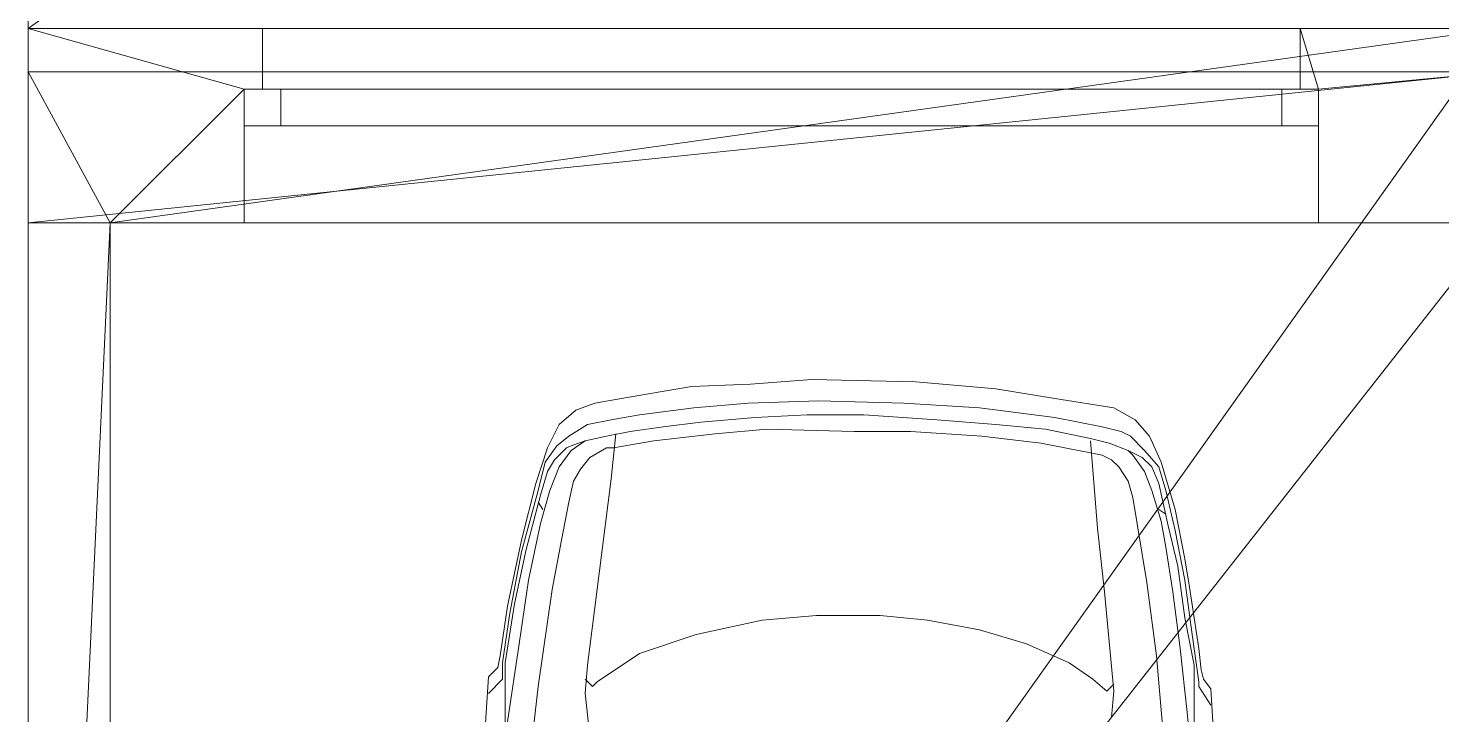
# Model space of a CAD drawing. Header units: millimetres. Extents: x -39236 to 34761, y -46566 to 21446.
# Drawn here: x 2239 to 5515, y 15416 to 17006 of the extents above; entities that cross this region are included whole.
import ezdxf

# ---------------------------------------------------------------- set-up
doc = ezdxf.new("R2010")
doc.units = ezdxf.units.MM
for name, color, linetype, lineweight in [('A-DOOR', 31, 'Continuous', 18), ('A-DOOR-FRAM', 31, 'Continuous', 18), ('A-FLOR', 192, 'Continuous', 18), ('A-GENM', 13, 'Continuous', 9), ('A-ROOF', 132, 'Continuous', 9), ('A-WALL', 113, 'Continuous', 18), ('C-BLDG-PADS', 91, 'Continuous', 9), ('C-TOPO', 7, 'Continuous', 9), ('G-IMPT', 8, 'Continuous', 9)]:
    doc.layers.add(name, color=color, linetype=linetype, lineweight=lineweight)

# ---------------------------------------------------------------- blocks, each defined once
blk = doc.blocks.new('EXT_DOOR_GARAGE - 2490 x 2130-571778-_3D_')
at = {"layer": 'A-DOOR', "color": 7}
mesh = blk.add_polyface(dxfattribs=at)
corners = [(1202.5, -225), (-1202.5, -225), (-1202.5, -85), (1202.5, -85)]
mesh.append_faces([[corners[k] for k in face] for face in [(0, 1, 2, 3)]], dxfattribs={"color": 7})
mesh = blk.add_polyface(dxfattribs=at)
corners = [(1202.5, -85, 2087.5), (1202.5, -85), (-1202.5, -85), (-1202.5, -85, 2087.5)]
mesh.append_faces([[corners[k] for k in face] for face in [(3, 0, 1, 2)]], dxfattribs={"color": 7})
mesh = blk.add_polyface(dxfattribs=at)
corners = [(-1202.5, -85, 2087.5), (-1202.5, -85), (-1202.5, -225), (-1202.5, -225, 2087.5)]
mesh.append_faces([[corners[k] for k in face] for face in [(3, 0, 1, 2)]], dxfattribs={"color": 7})
mesh = blk.add_polyface(dxfattribs=at)
corners = [(1202.5, -225, 2087.5), (1202.5, -85, 2087.5), (-1202.5, -85, 2087.5), (-1202.5, -225, 2087.5)]
mesh.append_faces([[corners[k] for k in face] for face in [(3, 0, 1, 2)]], dxfattribs={"color": 7})
mesh = blk.add_polyface(dxfattribs=at)
corners = [(1202.5, -225, 2087.5), (1202.5, -225), (1202.5, -85), (1202.5, -85, 2087.5)]
mesh.append_faces([[corners[k] for k in face] for face in [(3, 0, 1, 2)]], dxfattribs={"color": 7})
mesh = blk.add_polyface(dxfattribs=at)
corners = [(-1202.5, -225, 2087.5), (-1202.5, -225), (1202.5, -225), (1202.5, -225, 2087.5)]
mesh.append_faces([[corners[k] for k in face] for face in [(3, 0, 1, 2)]], dxfattribs={"color": 7})
at = {"layer": 'A-DOOR-FRAM', "color": 7}
mesh = blk.add_polyface(dxfattribs=at)
corners = [(-1160, -85), (-1245, -85), (-1245, 0), (-1160, 0)]
mesh.append_faces([[corners[k] for k in face] for face in [(3, 0, 1, 2)]], dxfattribs={"color": 7})
mesh = blk.add_polyface(dxfattribs=at)
corners = [(-1245, 0), (-1245, 0, 2130), (1245, 0, 2130), (1245, 0), (1160, 0), (1160, 0, 2045), (-1160, 0, 2045), (-1160, 0)]
mesh.append_faces([[corners[k] for k in face] for face in [(2, 5, 6, 1)]], dxfattribs={"vtx0": -1, "vtx2": -1, "color": 7})
mesh.append_faces([[corners[k] for k in face] for face in [(3, 4, 5, 2)]], dxfattribs={"vtx2": -1, "color": 7})
mesh.append_faces([[corners[k] for k in face] for face in [(6, 7, 0, 1)]], dxfattribs={"vtx3": -1, "color": 7})
mesh = blk.add_polyface(dxfattribs=at)
corners = [(-1245, -85), (-1245, -85, 2130), (-1245, 0, 2130), (-1245, 0)]
mesh.append_faces([[corners[k] for k in face] for face in [(2, 3, 0, 1)]], dxfattribs={"color": 7})
mesh = blk.add_polyface(dxfattribs=at)
corners = [(-1245, -85, 2130), (1245, -85, 2130), (1245, 0, 2130), (-1245, 0, 2130)]
mesh.append_faces([[corners[k] for k in face] for face in [(3, 0, 1, 2)]], dxfattribs={"color": 7})
mesh = blk.add_polyface(dxfattribs=at)
corners = [(1160, -85), (-1160, -85), (-1160, 0), (1160, 0)]
mesh.append_faces([[corners[k] for k in face] for face in [(1, 2, 3, 0)]], dxfattribs={"color": 7})
mesh = blk.add_polyface(dxfattribs=at)
corners = [(1160, 0, 2045), (1160, 0), (-1160, 0), (-1160, 0, 2045)]
mesh.append_faces([[corners[k] for k in face] for face in [(2, 3, 0, 1)]], dxfattribs={"color": 7})
mesh = blk.add_polyface(dxfattribs=at)
corners = [(-1160, 0, 2045), (-1160, 0), (-1160, -85), (-1160, -85, 2045)]
mesh.append_faces([[corners[k] for k in face] for face in [(3, 0, 1, 2)]], dxfattribs={"color": 7})
mesh = blk.add_polyface(dxfattribs=at)
corners = [(1160, -85, 2045), (1160, 0, 2045), (-1160, 0, 2045), (-1160, -85, 2045)]
mesh.append_faces([[corners[k] for k in face] for face in [(0, 1, 2, 3)]], dxfattribs={"color": 7})
mesh = blk.add_polyface(dxfattribs=at)
corners = [(-1160, 0), (-1160, 0, 2045), (-1160, -85, 2045), (-1160, -85)]
mesh.append_faces([[corners[k] for k in face] for face in [(3, 0, 1, 2)]], dxfattribs={"color": 7})
mesh = blk.add_polyface(dxfattribs=at)
corners = [(-1160, 0, 2045), (1160, 0, 2045), (1160, -85, 2045), (-1160, -85, 2045)]
mesh.append_faces([[corners[k] for k in face] for face in [(3, 0, 1, 2)]], dxfattribs={"color": 7})
mesh = blk.add_polyface(dxfattribs=at)
corners = [(1160, -85, 2045), (1160, -85), (1160, 0), (1160, 0, 2045)]
mesh.append_faces([[corners[k] for k in face] for face in [(3, 0, 1, 2)]], dxfattribs={"color": 7})
mesh = blk.add_polyface(dxfattribs=at)
corners = [(1160, 0, 2045), (1160, 0), (1160, -85), (1160, -85, 2045)]
mesh.append_faces([[corners[k] for k in face] for face in [(3, 0, 1, 2)]], dxfattribs={"color": 7})
mesh = blk.add_polyface(dxfattribs=at)
corners = [(1160, -85), (1160, 0), (1245, 0), (1245, -85)]
mesh.append_faces([[corners[k] for k in face] for face in [(3, 0, 1, 2)]], dxfattribs={"color": 7})
mesh = blk.add_polyface(dxfattribs=at)
corners = [(1245, -85, 2130), (1245, -85), (1245, 0), (1245, 0, 2130)]
mesh.append_faces([[corners[k] for k in face] for face in [(2, 3, 0, 1)]], dxfattribs={"color": 7})
mesh = blk.add_polyface(dxfattribs=at)
corners = [(-1160, -85), (-1160, -85, 2045), (1160, -85, 2045), (1160, -85), (1245, -85), (1245, -85, 2130), (-1245, -85, 2130), (-1245, -85)]
mesh.append_faces([[corners[k] for k in face] for face in [(6, 1, 2, 5)]], dxfattribs={"vtx0": -1, "vtx2": -1, "color": 7})
mesh.append_faces([[corners[k] for k in face] for face in [(7, 0, 1, 6)]], dxfattribs={"vtx2": -1, "color": 7})
mesh.append_faces([[corners[k] for k in face] for face in [(2, 3, 4, 5)]], dxfattribs={"vtx3": -1, "color": 7})
mesh = blk.add_polyface(dxfattribs=at)
corners = [(-1160, -85, 2045), (-1160, -85), (1160, -85), (1160, -85, 2045)]
mesh.append_faces([[corners[k] for k in face] for face in [(2, 3, 0, 1)]], dxfattribs={"color": 7})
blk = doc.blocks.new('CAR - F_audi_a8_o_dwg-304222-_3D_')
at = {"layer": 'G-IMPT'}
for p, q in [((4834.3, 701.5), (4816, 689.3)), ((4816, -902.8), (4803.8, -921.1))]:
    blk.add_line(p, q, dxfattribs=at)
for points in [[(4151.1, -1049.2, 0), (4352.4, -1037, 0), (4376.8, -1018.7, 0), (4401.2, -1012.6, 0), (4456.1, -1006.5, 0), (4614.6, -982.1, 0), (4687.8, -969.9, 0), (4816, -945.5, 0), (4938, -908.9, 0), (5005.1, -878.4, 0), (5047.8, -841.8, 0), (5078.3, -786.9, 0), (5102.6, -634.4, 0), (5127.1, -481.9, 0), (5145.3, -274.5, 0), (5151.4, -6.1, 0), (5139.3, 152.5, 0), (5133.2, 305, 0), (5108.8, 451.4, 0), (5090.5, 555.1, 0), (5072.2, 603.9, 0), (5035.6, 646.6, 0), (4974.6, 677.1, 0), (4883.1, 707.6, 0), (4736.6, 744.2, 0), (4565.8, 780.8, 0), (4437.8, 799.1, 0), (4407.3, 805.2, 0), (4382.9, 829.6, 0), (4010.8, 854, 0)], [(4108.4, -994.3, 0), (4291.3, -976, 0), (4456.1, -957.7, 0), (4602.5, -939.4, 0), (4718.4, -921.1, 0), (4785.4, -908.9, 0), (4864.8, -884.5, 0), (4913.6, -866.2, 0), (4956.3, -835.7, 0), (4968.5, -823.5, 0), (4986.8, -774.7, 0), (4999, -725.9, 0), (5023.3, -610, 0), (5035.6, -481.9, 0), (5047.8, -329.4, 0), (5060, -140.3, 0), (5060, 6.1, 0), (5053.8, 140.3, 0), (5041.7, 280.6, 0), (5029.4, 378.2, 0), (5017.3, 463.6, 0), (5005.1, 524.6, 0), (4992.9, 579.5, 0), (4968.5, 616.1, 0), (4925.8, 646.6, 0), (4864.8, 671, 0), (4779.3, 695.4, 0), (4633, 725.9, 0), (4468.3, 750.3, 0), (4267, 780.8, 0)], [(4151.1, -1049.2, 0), (4352.4, -1037, 0), (4376.8, -1018.7, 0), (4401.2, -1012.6, 0), (4456.1, -1006.5, 0), (4614.6, -982.1, 0), (4687.8, -969.9, 0), (4816, -945.5, 0), (4938, -908.9, 0), (5005.1, -878.4, 0), (5047.8, -841.8, 0), (5078.3, -786.9, 0), (5102.6, -634.4, 0), (5127.1, -481.9, 0), (5145.3, -274.5, 0), (5151.4, -6.1, 0), (5139.3, 152.5, 0), (5133.2, 305, 0), (5108.8, 451.4, 0), (5090.5, 555.1, 0), (5072.2, 603.9, 0), (5035.6, 646.6, 0), (4974.6, 677.1, 0), (4883.1, 707.6, 0), (4736.6, 744.2, 0), (4565.8, 780.8, 0), (4437.8, 799.1, 0), (4407.3, 805.2, 0), (4382.9, 829.6, 0), (4010.8, 854, 0)], [(4309.7, -1037, 0), (4358.5, -1006.5, 0), (4370.6, -1006.5, 0), (4498.8, -988.2, 0), (4633, -969.9, 0), (4761.1, -945.5, 0), (4864.8, -921.1, 0), (4925.8, -902.8, 0), (4968.5, -866.2, 0), (5005.1, -829.6, 0), (5017.3, -805.2, 0), (5029.4, -756.4, 0), (5053.8, -634.4, 0), (5078.3, -439.2, 0), (5090.5, -244, 0), (5096.6, -24.4, 0), (5090.5, 158.6, 0), (5078.3, 298.9, 0), (5060, 439.2, 0), (5047.8, 512.4, 0), (5035.6, 573.4, 0), (5005.1, 622.2, 0), (4980.6, 652.7, 0), (4938, 683.2, 0), (4864.8, 701.5, 0), (4706.1, 744.2, 0), (4547.6, 774.7, 0), (4419.4, 793, 0), (4376.8, 793, 0), (4340.1, 829.6, 0)], [(4138.9, 725.9, 0), (4358.5, 701.5, 0), (4608.6, 664.9, 0), (4736.6, 640.5, 0), (4834.3, 622.2, 0), (4889.2, 610, 0), (4919.7, 591.7, 0), (4950.2, 567.3, 0), (4974.6, 524.6, 0), (4974.6, 506.3, 0), (4992.9, 402.6, 0), (5011.1, 244, 0), (5023.3, 109.8, 0), (5017.3, -115.9, 0), (5017.3, -262.3, 0), (5005.1, -445.3, 0), (4986.8, -597.8, 0), (4962.4, -725.9, 0), (4956.3, -756.4, 0), (4944.1, -780.8, 0), (4925.8, -799.1, 0), (4889.2, -823.5, 0), (4846.5, -835.7, 0), (4626.9, -872.3, 0), (4437.8, -896.7, 0), (4157.2, -921.1, 0)], [(4212.1, 786.9, 0), (4419.4, 786.9, 0), (4572, 762.5, 0), (4712.3, 732, 0), (4852.6, 695.4, 0), (4913.6, 677.1, 0), (4944.1, 658.8, 0), (4974.6, 628.3, 0), (4980.6, 616.1, 0), (4992.9, 579.5, 0)], [(5011.1, 500.2, 0), (4895.3, 512.4, 0), (4657.3, 542.9, 0), (4413.3, 573.4, 0), (4340.1, 579.5, 0), (4230.4, 567.3, 0)], [(4279.2, -780.8, 0), (4346.3, -786.9, 0), (4474.4, -774.7, 0), (4602.5, -762.5, 0), (4767.2, -744.2, 0), (4992.9, -725.9, 0)], [(4376.8, 579.5, 0), (4358.5, 561.2, 0), (4370.6, 549, 0), (4443.8, 439.2, 0), (4492.6, 292.8, 0), (4529.3, 122, 0), (4541.4, -18.3, 0), (4541.4, -183, 0), (4529.3, -305, 0), (4504.9, -439.2, 0), (4468.3, -561.2, 0), (4419.4, -671, 0), (4376.8, -732, 0), (4346.3, -768.6, 0), (4364.6, -786.9, 0)], [(1875.8, -994.3, 0), (2992.1, -1012.6, 0), (3779, -1006.5, 0), (4108.4, -994.3, 0), (4413.3, -994.3, 0), (4535.3, -969.9, 0), (4669.6, -951.6, 0), (4773.3, -927.2, 0), (4883.1, -902.8, 0), (4925.8, -884.5, 0), (4950.2, -860.1, 0), (4968.5, -823.5, 0)]]:
    blk.add_polyline3d(points, dxfattribs=at)
blk = doc.blocks.new('CAR - AUDI_A8-304223-_3D_')
at = {"xscale": 0.8966363104548827, "yscale": 0.8966363104548827, "zscale": 0.8966363104548827}
blk.add_blockref('CAR - F_audi_a8_o_dwg-304222-_3D_', (-2307.2, 84.7), dxfattribs=at)

msp = doc.modelspace()

# ---------------------------------------------------------------- block references
at = {"layer": 'A-DOOR', "color": 7, "rotation": 180}
msp.add_blockref('EXT_DOOR_GARAGE - 2490 x 2130-571778-_3D_', (3984.4, 16780.5, -255), dxfattribs=at)
at = {"layer": 'A-GENM', "rotation": 89.9999999999999}
msp.add_blockref('CAR - AUDI_A8-304223-_3D_', (4134.4, 13880.5, -255), dxfattribs=at)

# ---------------------------------------------------------------- meshes
at = {"layer": 'A-FLOR', "color": 7}
mesh = msp.add_polyface(dxfattribs=at)
corners = [(2239.4, 16905.5, -455), (5649.4, 16905.5, -455), (5649.4, 6335.5, -455), (5802.4, 6335.5, -455), (5802.4, 3529.3, -455), (4323, 3369.2, -455), (2239.4, 12213.4, -455)]
mesh.append_faces([[corners[k] for k in face] for face in [(6, 2, 5)]], dxfattribs={"vtx0": -1, "vtx1": -1, "color": 7})
mesh.append_faces([[corners[k] for k in face] for face in [(6, 0, 1, 2), (2, 3, 4, 5)]], dxfattribs={"vtx3": -1, "color": 7})
mesh = msp.add_polyface(dxfattribs=at)
corners = [(2239.4, 16905.5, -255), (2239.4, 16555.5, -255), (2239.4, 12213.4, -255), (4323, 3369.2, -255), (4513.3, 3389.8, -255), (5612.4, 3508.7, -255), (5802.4, 3529.3, -255), (5802.4, 6335.5, -255), (5649.4, 6335.5, -255), (5649.4, 16555.5, -255), (5649.4, 16905.5, -255)]
mesh.append_faces([[corners[k] for k in face] for face in [(1, 10, 0)]], dxfattribs={"vtx0": -1, "color": 7})
mesh.append_faces([[corners[k] for k in face] for face in [(4, 5, 8, 3)]], dxfattribs={"vtx1": -1, "vtx2": -1, "color": 7})
mesh.append_faces([[corners[k] for k in face] for face in [(9, 10, 1, 2), (8, 9, 2, 3)]], dxfattribs={"vtx1": -1, "vtx3": -1, "color": 7})
mesh.append_faces([[corners[k] for k in face] for face in [(6, 7, 8, 5)]], dxfattribs={"vtx2": -1, "color": 7})
mesh = msp.add_polyface(dxfattribs=at)
corners = [(5649.4, 16905.5, -455), (2239.4, 16905.5, -455), (2239.4, 16905.5, -255), (5649.4, 16905.5, -255)]
mesh.append_faces([[corners[k] for k in face] for face in [(0, 1, 2, 3)]], dxfattribs={"color": 7})
mesh = msp.add_polyface(dxfattribs=at)
corners = [(2239.4, 16905.5, -455), (2239.4, 12213.4, -455), (2239.4, 12213.4, -255), (2239.4, 16555.5, -255), (2239.4, 16905.5, -255)]
mesh.append_faces([[corners[k] for k in face] for face in [(3, 0, 1, 2)]], dxfattribs={"vtx0": -1, "color": 7})
mesh.append_faces([[corners[k] for k in face] for face in [(3, 4, 0)]], dxfattribs={"vtx2": -1, "color": 7})
at = {"layer": 'A-ROOF'}
mesh = msp.add_polyface(dxfattribs=at)
corners = [(2239.4, 17005.5, 1860), (5649.4, 17005.5, 2773.7), (5649.4, 16555.5, 2773.7), (5649.4, 6433.6, 2773.7), (2239.4, 12489.8, 1860), (2239.4, 16555.5, 1860)]
mesh.append_faces([[corners[k] for k in face] for face in [(0, 1, 2, 5)]], dxfattribs={"vtx2": -1})
mesh.append_faces([[corners[k] for k in face] for face in [(2, 3, 4, 5)]], dxfattribs={"vtx3": -1})
mesh = msp.add_polyface(dxfattribs=at)
corners = [(5649.4, 17005.5, 3210.6), (2239.4, 17005.5, 2296.9), (2239.4, 12213.4, 2296.9), (5606.1, 6234.1, 3199), (5649.4, 6273.8, 3210.6)]
mesh.append_faces([[corners[k] for k in face] for face in [(0, 1, 2)]], dxfattribs={"vtx2": -1})
mesh.append_faces([[corners[k] for k in face] for face in [(2, 3, 4, 0)]], dxfattribs={"vtx3": -1})
mesh = msp.add_polyface(dxfattribs=at)
corners = [(2239.4, 12213.4, 1860), (2239.4, 12213.4, 2296.9), (2239.4, 17005.5, 2296.9), (2239.4, 17005.5, 1860), (2239.4, 16555.5, 1860), (2239.4, 12489.8, 1860)]
mesh.append_faces([[corners[k] for k in face] for face in [(2, 3, 4, 1), (5, 0, 1, 4)]], dxfattribs={"vtx2": -1})
mesh = msp.add_polyface(dxfattribs=at)
corners = [(2239.4, 17005.5, 2296.9), (5649.4, 17005.5, 3210.6), (5649.4, 17005.5, 3000), (5649.4, 17005.5, 2773.7), (2239.4, 17005.5, 1860)]
mesh.append_faces([[corners[k] for k in face] for face in [(1, 2, 0)]], dxfattribs={"vtx1": -1})
mesh.append_faces([[corners[k] for k in face] for face in [(3, 4, 0, 2)]], dxfattribs={"vtx2": -1})
at = {"layer": 'A-WALL', "color": 7}
mesh = msp.add_polyface(dxfattribs=at)
corners = [(5649.4, 17005.5, 2773.7), (5649.4, 17005.5), (5649.4, 17005.5, -255), (5186.9, 17005.5, -255), (5186.9, 17005.5, 1832.5), (2781.9, 17005.5, 1832.5), (2781.9, 17005.5, -255), (2239.4, 17005.5, -255), (2239.4, 17005.5, 1860)]
mesh.append_faces([[corners[k] for k in face] for face in [(4, 0, 1), (5, 8, 0, 4)]], dxfattribs={"vtx0": -1, "vtx2": -1, "color": 7})
mesh.append_faces([[corners[k] for k in face] for face in [(1, 2, 3, 4), (5, 6, 7, 8)]], dxfattribs={"vtx3": -1, "color": 7})
mesh = msp.add_polyface(dxfattribs=at)
corners = [(5649.4, 17005.5, -255), (5649.4, 16905.5, -255), (5649.4, 16555.5, -255), (5229.4, 16555.5, -255), (5229.4, 16865.5, -255), (5186.9, 16865.5, -255), (5186.9, 17005.5, -255), (2239.4, 16555.5, -255), (2239.4, 16905.5, -255), (2239.4, 17005.5, -255), (2781.9, 17005.5, -255), (2781.9, 16865.5, -255), (2739.4, 16865.5, -255), (2739.4, 16555.5, -255), (2429.4, 16555.5, -255)]
mesh.append_faces([[corners[k] for k in face] for face in [(12, 9, 10, 11)]], dxfattribs={"vtx0": -1, "color": 7})
mesh.append_faces([[corners[k] for k in face] for face in [(4, 6, 0, 1)]], dxfattribs={"vtx0": -1, "vtx3": -1, "color": 7})
mesh.append_faces([[corners[k] for k in face] for face in [(13, 14, 12), (7, 8, 14)]], dxfattribs={"vtx1": -1, "color": 7})
mesh.append_faces([[corners[k] for k in face] for face in [(8, 9, 12, 14)]], dxfattribs={"vtx1": -1, "vtx2": -1, "vtx3": -1, "color": 7})
mesh.append_faces([[corners[k] for k in face] for face in [(2, 3, 4, 1), (4, 5, 6)]], dxfattribs={"vtx2": -1, "color": 7})
mesh = msp.add_polyface(dxfattribs=at)
corners = [(2239.4, 17005.5, 1860), (2239.4, 17005.5, -255), (2239.4, 16905.5, -255), (2239.4, 16555.5, -255), (2239.4, 16555.5, 1860)]
mesh.append_faces([[corners[k] for k in face] for face in [(0, 1, 2)]], dxfattribs={"vtx2": -1, "color": 7})
mesh.append_faces([[corners[k] for k in face] for face in [(2, 3, 4, 0)]], dxfattribs={"vtx3": -1, "color": 7})
mesh = msp.add_polyface(dxfattribs=at)
corners = [(5649.4, 17005.5, 2773.7), (2239.4, 17005.5, 1860), (2239.4, 16555.5, 1860), (2429.4, 16555.5, 1910.9), (5649.4, 16555.5, 2773.7)]
mesh.append_faces([[corners[k] for k in face] for face in [(3, 0, 1, 2)]], dxfattribs={"vtx0": -1, "color": 7})
mesh.append_faces([[corners[k] for k in face] for face in [(3, 4, 0)]], dxfattribs={"vtx2": -1, "color": 7})
mesh = msp.add_polyface(dxfattribs=at)
corners = [(5186.9, 17005.5, 1832.5), (5186.9, 16865.5, 1832.5), (2781.9, 16865.5, 1832.5), (2781.9, 17005.5, 1832.5)]
mesh.append_faces([[corners[k] for k in face] for face in [(2, 3, 0, 1)]], dxfattribs={"color": 7})
mesh = msp.add_polyface(dxfattribs=at)
corners = [(2781.9, 17005.5, 1832.5), (2781.9, 16865.5, 1832.5), (2781.9, 16865.5, -255), (2781.9, 17005.5, -255)]
mesh.append_faces([[corners[k] for k in face] for face in [(3, 0, 1, 2)]], dxfattribs={"color": 7})
mesh = msp.add_polyface(dxfattribs=at)
corners = [(5186.9, 16865.5, 1832.5), (5186.9, 17005.5, 1832.5), (5186.9, 17005.5, -255), (5186.9, 16865.5, -255)]
mesh.append_faces([[corners[k] for k in face] for face in [(3, 0, 1, 2)]], dxfattribs={"color": 7})
mesh = msp.add_polyface(dxfattribs=at)
corners = [(2739.4, 16865.5, 1875), (5229.4, 16865.5, 1875), (5229.4, 16555.5, 1875), (2739.4, 16555.5, 1875)]
mesh.append_faces([[corners[k] for k in face] for face in [(3, 0, 1, 2)]], dxfattribs={"color": 7})
mesh = msp.add_polyface(dxfattribs=at)
corners = [(2781.9, 16865.5, 1832.5), (5186.9, 16865.5, 1832.5), (5186.9, 16865.5, -255), (5229.4, 16865.5, -255), (5229.4, 16865.5, 1875), (2739.4, 16865.5, 1875), (2739.4, 16865.5, -255), (2781.9, 16865.5, -255)]
mesh.append_faces([[corners[k] for k in face] for face in [(0, 5, 6, 7)]], dxfattribs={"vtx0": -1, "color": 7})
mesh.append_faces([[corners[k] for k in face] for face in [(5, 0, 1, 4)]], dxfattribs={"vtx0": -1, "vtx2": -1, "color": 7})
mesh.append_faces([[corners[k] for k in face] for face in [(3, 4, 1, 2)]], dxfattribs={"vtx1": -1, "color": 7})
mesh = msp.add_polyface(dxfattribs=at)
corners = [(2739.4, 16865.5, 1875), (2739.4, 16555.5, 1875), (2739.4, 16555.5, -255), (2739.4, 16865.5, -255)]
mesh.append_faces([[corners[k] for k in face] for face in [(3, 0, 1, 2)]], dxfattribs={"color": 7})
mesh = msp.add_polyface(dxfattribs=at)
corners = [(5229.4, 16555.5, 1875), (5229.4, 16865.5, 1875), (5229.4, 16865.5, -255), (5229.4, 16555.5, -255)]
mesh.append_faces([[corners[k] for k in face] for face in [(0, 1, 2, 3)]], dxfattribs={"color": 7})
mesh = msp.add_polyface(dxfattribs=at)
corners = [(5649.4, 16555.5, -255), (5649.4, 16555.5, 2773.7), (2429.4, 16555.5, 1910.9), (2239.4, 16555.5, 1860), (2239.4, 16555.5, -255), (2429.4, 16555.5, -255), (2739.4, 16555.5, -255), (2739.4, 16555.5, 1875), (5229.4, 16555.5, 1875), (5229.4, 16555.5, -255)]
mesh.append_faces([[corners[k] for k in face] for face in [(6, 7, 5)]], dxfattribs={"vtx1": -1, "color": 7})
mesh.append_faces([[corners[k] for k in face] for face in [(2, 3, 7)]], dxfattribs={"vtx1": -1, "vtx2": -1, "color": 7})
mesh.append_faces([[corners[k] for k in face] for face in [(7, 8, 1, 2)]], dxfattribs={"vtx1": -1, "vtx3": -1, "color": 7})
mesh.append_faces([[corners[k] for k in face] for face in [(3, 4, 5, 7)]], dxfattribs={"vtx2": -1, "vtx3": -1, "color": 7})
mesh.append_faces([[corners[k] for k in face] for face in [(8, 9, 0, 1)]], dxfattribs={"vtx3": -1, "color": 7})
mesh = msp.add_polyface(dxfattribs=at)
corners = [(2239.4, 16555.5, -255), (2239.4, 12213.4, -255), (2239.4, 12213.4, 1860), (2239.4, 12489.8, 1860), (2239.4, 16555.5, 1860)]
mesh.append_faces([[corners[k] for k in face] for face in [(4, 0, 3)]], dxfattribs={"vtx1": -1, "color": 7})
mesh.append_faces([[corners[k] for k in face] for face in [(1, 2, 3, 0)]], dxfattribs={"vtx2": -1, "color": 7})
mesh = msp.add_polyface(dxfattribs=at)
corners = [(2239.4, 12213.4, -255), (2239.4, 16555.5, -255), (2429.4, 16555.5, -255), (2429.4, 12235.5, -255)]
mesh.append_faces([[corners[k] for k in face] for face in [(3, 0, 1, 2)]], dxfattribs={"color": 7})
mesh = msp.add_polyface(dxfattribs=at)
corners = [(2239.4, 16555.5, -255), (2239.4, 16555.5, 1860), (2429.4, 16555.5, 1910.9), (2429.4, 16555.5, -255)]
mesh.append_faces([[corners[k] for k in face] for face in [(3, 0, 1, 2)]], dxfattribs={"color": 7})
mesh = msp.add_polyface(dxfattribs=at)
corners = [(2239.4, 16555.5, 1860), (2239.4, 12489.8, 1860), (2385.4, 12230.4, 1899.1), (2429.4, 12235.5, 1910.9), (2429.4, 16555.5, 1910.9)]
mesh.append_faces([[corners[k] for k in face] for face in [(4, 0, 1)]], dxfattribs={"vtx2": -1, "color": 7})
mesh.append_faces([[corners[k] for k in face] for face in [(1, 2, 3, 4)]], dxfattribs={"vtx3": -1, "color": 7})
mesh = msp.add_polyface(dxfattribs=at)
corners = [(2429.4, 16555.5, -255), (2429.4, 16555.5, 1910.9), (2429.4, 12235.5, 1910.9), (2429.4, 12235.5, -255)]
mesh.append_faces([[corners[k] for k in face] for face in [(2, 3, 0, 1)]], dxfattribs={"color": 7})
at = {"layer": 'C-BLDG-PADS'}
mesh = msp.add_polyface(dxfattribs=at)
corners = [(5649.4, 5994.5, -455), (5802.4, 5994.5, -455), (5802.4, 3529.3, -455), (4323, 3369.2, -455), (2239.4, 12213.4, -455), (2239.4, 17005.5, -455), (5649.4, 17005.5, -455)]
mesh.append_faces([[corners[k] for k in face] for face in [(4, 0, 3)]], dxfattribs={"vtx0": -1, "vtx1": -1})
mesh.append_faces([[corners[k] for k in face] for face in [(4, 5, 6, 0), (0, 1, 2, 3)]], dxfattribs={"vtx3": -1})
mesh = msp.add_polyface(dxfattribs=at)
corners = [(5649.4, 5994.5, -255), (5649.4, 17005.5, -255), (2239.4, 17005.5, -255), (2239.4, 12213.4, -255), (4323, 3369.2, -255), (5802.4, 3529.3, -255), (5802.4, 5994.5, -255)]
mesh.append_faces([[corners[k] for k in face] for face in [(3, 1, 2)]], dxfattribs={"vtx0": -1})
mesh.append_faces([[corners[k] for k in face] for face in [(0, 1, 3, 4)]], dxfattribs={"vtx1": -1, "vtx3": -1})
mesh.append_faces([[corners[k] for k in face] for face in [(5, 6, 0, 4)]], dxfattribs={"vtx2": -1})
mesh = msp.add_polyface(dxfattribs=at)
corners = [(2239.4, 17005.5, -455), (2239.4, 12213.4, -455), (2239.4, 12213.4, -255), (2239.4, 17005.5, -255)]
mesh.append_faces([[corners[k] for k in face] for face in [(0, 1, 2, 3)]])
mesh = msp.add_polyface(dxfattribs=at)
corners = [(5649.4, 17005.5, -455), (2239.4, 17005.5, -455), (2239.4, 17005.5, -255), (5649.4, 17005.5, -255)]
mesh.append_faces([[corners[k] for k in face] for face in [(0, 1, 2, 3)]])
at = {"layer": 'C-TOPO'}
mesh = msp.add_polyface(dxfattribs=at)
corners = [(2239.4, 3143.8, 380), (2635.1, 411.6, 380), (34760.8, -1911.4, -1460), (24236.7, 17005.5, -1120), (21766.1, 21446.4, -650), (2239.4, 20601.9, 50), (2239.4, 17005.5, -260), (5600.4, 17005.5, -260), (5649.4, 17005.5, -242.5), (5649.4, 16881.3, -259.3), (5649.4, 13737.5, -196.9), (5649.4, 5994.5, -47.6), (5765.4, 5994.5, -47.6), (5802.4, 5994.5, -48.9), (5802.4, 3529.3), (4323, 3369.2, 157.8), (2239.4, 12213.4, 202.1), (24120.4, 17005.5, -1120), (24199.9, 16855.5, -1050), (24250.6, 16759.8, -1120), (29883.4, 6134.5, -1320), (29031.5, 6042.3, -1166.4), (23673.4, 5462.7, -1209.5), (23098.2, 5400.4, -1185.4), (22251, 5308.8, -1092.1), (20820.4, 5154, -900), (20820.4, 5994.5, -900), (15565.4, 5994.5, -385.7), (14690.2, 5994.5, -300), (14547.7, 5994.5, -297.1), (14392.4, 5994.5, -293.8), (14392.4, 6134.5, -293.8), (14392.4, 10751.9, -240.5), (14392.4, 10947.5, -239.6), (14402.4, 10947.5, -240.9), (14402.4, 11632.5, -237.7), (14335.6, 11632.5, -229.2), (11963.2, 11632.5, -179.8), (9844.4, 11632.5, -179.8), (9844.4, 17005.5, -160), (13989, 17005.5, -160), (20820.4, 17005.5, -160), (21450.9, 17005.5, -160), (24059.3, 17005.5, -160), (31772.2, 2762.8, -1460), (5880.4, 17005.5, -160), (5880.4, 19615.5, -160), (6040.4, 19615.5, -160), (6040.4, 19775.5, -160), (11900.4, 19775.5, -160), (11900.4, 19615.5, -160), (12290.4, 19615.5, -160), (12290.4, 19775.5, -160), (18780.4, 19775.5, -160), (18780.4, 19615.5, -160), (19100.4, 19615.5, -160), (19100.4, 19525.5, -160), (20110.4, 19525.5, -160), (20110.4, 19615.5, -160), (20430.4, 19615.5, -160), (20430.4, 19772, -160), (23469.1, 17635.5, -160), (23786.4, 17635.5, -160), (9890.3, 6134.5, -200), (9834.4, 1361.1, -200), (14690.5, -116.9, -300)]
mesh.append_faces([[corners[k] for k in face] for face in [(0, 1, 15), (14, 1, 64), (1, 14, 15), (1, 65, 64), (12, 10, 11), (63, 13, 14), (13, 10, 12), (14, 64, 63), (0, 15, 16), (63, 30, 31), (30, 63, 64), (63, 31, 37), (37, 31, 32), (38, 63, 37), (33, 36, 37), (32, 33, 37), (63, 38, 13), (64, 65, 30), (13, 38, 10), (45, 8, 9), (46, 8, 45), (5, 6, 46), (7, 46, 6), (46, 7, 8), (5, 46, 48), (9, 10, 45), (47, 45, 39), (45, 10, 39), (51, 40, 52), (39, 40, 50), (38, 39, 10), (51, 50, 40), (47, 39, 48), (48, 46, 47), (49, 50, 52), (48, 39, 49), (52, 50, 51), (5, 49, 4), (39, 50, 49), (48, 49, 5), (40, 53, 52), (47, 46, 45), (4, 49, 52), (36, 33, 35), (28, 29, 65), (28, 65, 27), (25, 65, 24), (27, 65, 25), (34, 35, 33), (26, 27, 25), (29, 30, 65), (24, 65, 23), (44, 2, 20), (23, 2, 22), (65, 2, 23), (22, 2, 44), (20, 21, 44), (22, 44, 21), (3, 19, 20), (20, 2, 3), (65, 1, 2), (54, 56, 55), (56, 54, 41), (55, 57, 58), (57, 55, 56), (56, 41, 57), (54, 55, 53), (53, 58, 60), (58, 53, 55), (59, 60, 58), (60, 59, 4), (58, 57, 59), (53, 60, 4), (57, 41, 59), (53, 40, 54), (42, 61, 59), (61, 42, 43), (4, 61, 62), (4, 59, 61), (62, 17, 3), (62, 61, 43), (3, 17, 18), (62, 3, 4), (43, 17, 62), (18, 19, 3), (42, 59, 41), (40, 41, 54), (53, 4, 52)]])
mesh = msp.add_polyface(dxfattribs=at)
corners = [(5649.4, 5994.5, -455.2), (5649.4, 5994.5, -47.6), (5649.4, 13737.5, -455.2), (5649.4, 13737.5, -196.9), (5649.4, 16881.3, -455.2), (5649.4, 16881.3, -259.3), (5649.4, 17005.5, -455.2), (5649.4, 17005.5, -242.5), (5600.4, 17005.5, -455.2), (5600.4, 17005.5, -260), (2239.4, 17005.5, -455.2), (2239.4, 17005.5, -260)]
mesh.append_faces([[corners[k] for k in face] for face in [(0, 3, 1), (0, 2, 3), (2, 5, 3), (2, 4, 5), (4, 7, 5), (4, 6, 7), (6, 9, 7), (6, 8, 9), (8, 11, 9), (8, 10, 11)]])
mesh = msp.add_polyface(dxfattribs=at)
corners = [(5649.4, 5994.5, -455.2), (5649.4, 17005.5, -455.2), (2239.4, 17005.5, -455.2), (2239.4, 12213.4, -455.2), (4323, 3369.2, -455.2), (5802.4, 3529.3, -455.2), (5802.4, 5994.5, -455.2)]
mesh.append_faces([[corners[k] for k in face] for face in [(1, 2, 3), (0, 3, 4), (5, 6, 0), (0, 1, 3), (5, 0, 4)]])

doc.saveas('drawing.dxf')
